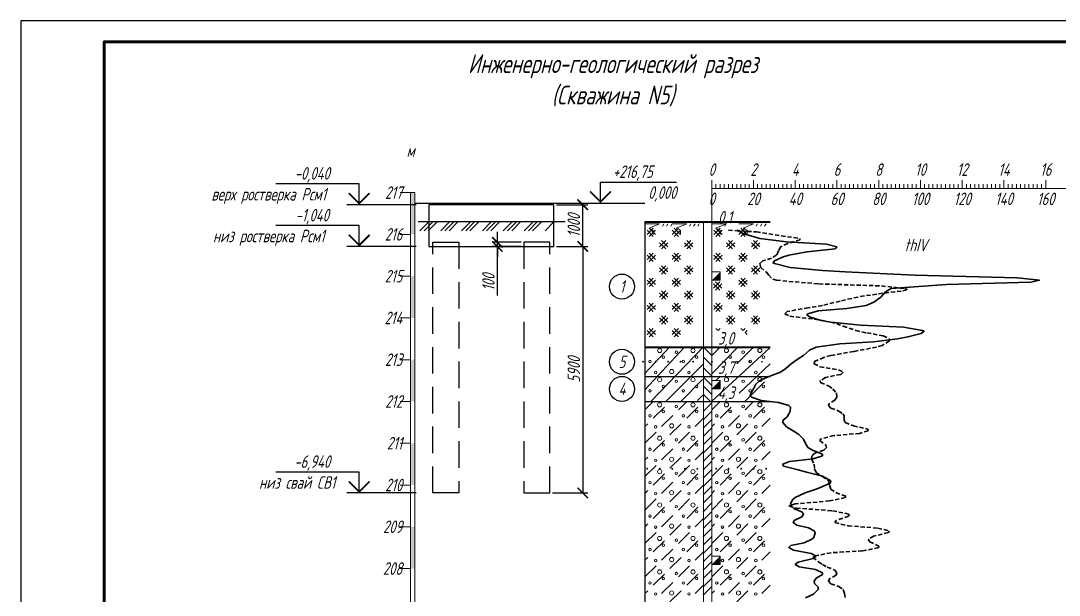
# Paper-space layout 'Геология' of a CAD drawing. Header units: millimetres. Extents: x 0 to 594, y 1 to 421.
# Drawn here: x 0 to 248.8, y 283.1 to 420.6 of the extents above; entities that cross this region are included whole.
import ezdxf
from ezdxf.enums import TextEntityAlignment as Align

# ---------------------------------------------------------------- set-up
doc = ezdxf.new("R2010")
doc.units = ezdxf.units.MM
doc.linetypes.add('SmallDash', pattern=[1.5, 1, -0.5])
doc.linetypes.add('штриховая2', pattern=[9.525, 6.35, -3.175])
for name, color, linetype, lineweight in [('!0.3', 214, 'Continuous', 30), ('!выноски_0.25', 185, 'Continuous', 25), ('Обозначения', 102, 'Continuous', 25), ('Основная', 134, 'Continuous', 70)]:
    doc.layers.add(name, color=color, linetype=linetype, lineweight=lineweight)
doc.styles.add('!Жартун', font='simplex.shx', dxfattribs={"width": 0.7, "oblique": 15, "height": 3})
doc.styles.add('knv_text', font='simplex.shx', dxfattribs={"width": 0.7, "oblique": 15})
doc.styles.get("Standard").update_dxf_attribs({"font": 'simplex.shx', "width": 0.7, "oblique": 15, "height": 3})
doc.styles.add('стиль2-3.5', font='simplex.shx', dxfattribs={"width": 0.7, "oblique": 15, "height": 3.5})
doc.dimstyles.new('!Жартун_размер', dxfattribs={"dimtxt": 3, "dimasz": 2.5, "dimexe": 1.25, "dimexo": 0.625, "dimtad": 1, "dimdec": 0, "dimtxsty": '!Жартун', "dimblk": 'ARCHTICK', "dimcen": 2.5, "dimaunit": 1, "dimadec": 0, "dimazin": 0, "dimtfac": 1, "dimtdec": 0, "dimtix": 1, "dimtmove": 1, "dimatfit": 2, "dimldrblk": 'NONE', "dimfxl": 1, "dimtfill": 1, "dimlwd": 25, "dimarcsym": 0})

# ---------------------------------------------------------------- blocks, each defined once
blk = doc.blocks.new('*U296')
at = {"layer": 'Обозначения'}
blk.add_lwpolyline([(0, 0), (594, 0), (594, 420), (0, 420)], close=True, dxfattribs=at)
at = {"layer": 'Обозначения', "lineweight": 60}
blk.add_lwpolyline([(20, 5), (589, 5), (589, 415), (20, 415)], close=True, dxfattribs=at)
blk = doc.blocks.new('*U297')
at = {"color": 0, "linetype": 'ByBlock', "lineweight": -2}
blk.add_line((-3, 0), (-19.65, 0), dxfattribs=at)
blk.add_lwpolyline([(-16.65, 0), (-16.65, 5), (-36.65, 5)], dxfattribs=at)
blk.add_lwpolyline([(-14.15, 2.78, 0.4, 0.4, 0), (-16.65, 0.28, 0.4, 0.4, 0), (-19.15, 2.78, 0.4, 0.4, 0)], format="xyseb", dxfattribs=at)
at = {"color": 0, "linetype": 'ByBlock', "lineweight": -2, "oblique": 15}
for tag, p in [('ОТМЕТКА', (-27.9, 7.5)), ('НТЕКСТ', (-38.31, 2.5))]:
    blk.add_attdef(tag, text='', height=3, dxfattribs=at).set_placement(p, align=Align.MIDDLE_CENTER)
blk = doc.blocks.new('*U298')
at = {"color": 0, "lineweight": -2}
for p, q in [((0, 0), (-2.12, -2.12)), ((1, 0), (-1.12, -2.12)), ((2, 0), (-0.12, -2.12)), ((5, 0), (2.88, -2.12)), ((6, 0), (3.88, -2.12)), ((7, 0), (4.88, -2.12)), ((10, 0), (7.88, -2.12)), ((11, 0), (8.88, -2.12)), ((12, 0), (9.88, -2.12)), ((15, 0), (12.88, -2.12)), ((16, 0), (13.88, -2.12)), ((17, 0), (14.88, -2.12)), ((20, 0), (17.88, -2.12)), ((21, 0), (18.88, -2.12)), ((22, 0), (19.88, -2.12)), ((25, 0), (22.88, -2.12)), ((26, 0), (23.88, -2.12)), ((27, 0), (24.88, -2.12)), ((30, 0), (27.88, -2.12))]:
    blk.add_line(p, q, dxfattribs=at)
blk = doc.blocks.new('_ArchTick')
at = {"color": 0, "linetype": 'ByBlock', "const_width": 0.15}
blk.add_lwpolyline([(-0.5, -0.5), (0.5, 0.5)], dxfattribs=at)
blk = doc.blocks.new('*D299')
at = {"layer": 'Defpoints', "color": 0, "transparency": 16777216}
for p in [(127.73, 366.62), (126.73, 307.62), (134.62, 307.62)]:
    blk.add_point(p, dxfattribs=at)
at = {"layer": 'Обозначения', "color": 0, "lineweight": -2, "transparency": 16777216}
for p, q in [((128.35, 366.62), (135.87, 366.62)), ((127.35, 307.62), (135.87, 307.62))]:
    blk.add_line(p, q, dxfattribs=at)
at = {"layer": 'Обозначения', "color": 0, "linetype": 'Continuous', "lineweight": 25, "transparency": 16777216}
blk.add_line((134.62, 366.62), (134.62, 307.62), dxfattribs=at)
at = {"layer": 'Обозначения', "color": 0, "lineweight": 25, "transparency": 16777216, "xscale": 2.5, "yscale": 2.5, "zscale": 2.5}
for p, rotation in [((134.62, 366.62), 90), ((134.62, 307.62), 270)]:
    blk.add_blockref('_ArchTick', p, dxfattribs=dict(at, rotation=rotation))
at = {"layer": 'Обозначения', "color": 0, "transparency": 16777216, "insert": (132.49, 337.12), "char_height": 3, "attachment_point": 5, "rotation": 90, "style": '!Жартун', "bg_fill": 3, "box_fill_scale": 1.1, "bg_fill_color": 256, "bg_fill_true_color": 13158600, "bg_fill_transparency": 0}
blk.add_mtext('5900', dxfattribs=at)
blk = doc.blocks.new('_None')
blk = doc.blocks.new('*D300')
at = {"layer": 'Defpoints', "color": 0, "transparency": 16777216}
for p in [(127.73, 376.62), (134.62, 376.62), (127.73, 366.62)]:
    blk.add_point(p, dxfattribs=at)
at = {"layer": 'Обозначения', "color": 0, "lineweight": -2, "transparency": 16777216}
for p, q in [((128.35, 376.62), (135.87, 376.62)), ((128.35, 366.62), (135.87, 366.62))]:
    blk.add_line(p, q, dxfattribs=at)
at = {"layer": 'Обозначения', "color": 0, "linetype": 'Continuous', "lineweight": 25, "transparency": 16777216}
blk.add_line((134.62, 366.62), (134.62, 376.62), dxfattribs=at)
at = {"layer": 'Обозначения', "color": 0, "lineweight": 25, "transparency": 16777216, "xscale": 2.5, "yscale": 2.5, "zscale": 2.5}
for p, rotation in [((134.62, 376.62), 90), ((134.62, 366.62), 270)]:
    blk.add_blockref('_ArchTick', p, dxfattribs=dict(at, rotation=rotation))
at = {"layer": 'Обозначения', "color": 0, "transparency": 16777216, "insert": (132.49, 371.62), "char_height": 3, "attachment_point": 5, "rotation": 90, "style": '!Жартун', "bg_fill": 3, "box_fill_scale": 1.1, "bg_fill_color": 256, "bg_fill_true_color": 13158600, "bg_fill_transparency": 0}
blk.add_mtext('1000', dxfattribs=at)
blk = doc.blocks.new('*D301')
at = {"layer": 'Defpoints', "color": 0, "transparency": 16777216}
for p in [(114.17, 367.62), (120.53, 367.62), (120.53, 366.62)]:
    blk.add_point(p, dxfattribs=at)
at = {"layer": 'Обозначения', "color": 0, "linetype": 'Continuous', "lineweight": 25, "transparency": 16777216}
for p, q in [((114.17, 367.62), (114.17, 370.12)), ((114.17, 366.62), (114.17, 367.62)), ((114.17, 366.62), (114.17, 367.62)), ((114.17, 366.62), (114.17, 364.12)), ((114.17, 354.89), (114.17, 366.62))]:
    blk.add_line(p, q, dxfattribs=at)
at = {"layer": 'Обозначения', "color": 0, "lineweight": -2, "transparency": 16777216}
for p, q in [((119.9, 367.62), (112.92, 367.62)), ((119.9, 366.62), (112.92, 366.62))]:
    blk.add_line(p, q, dxfattribs=at)
at = {"layer": 'Обозначения', "color": 0, "lineweight": 25, "transparency": 16777216, "xscale": 2.5, "yscale": 2.5, "zscale": 2.5}
for p, rotation in [((114.17, 367.62), 270), ((114.17, 366.62), 90)]:
    blk.add_blockref('_ArchTick', p, dxfattribs=dict(at, rotation=rotation))
at = {"layer": 'Обозначения', "color": 0, "transparency": 16777216, "insert": (112.04, 358.04), "char_height": 3, "attachment_point": 5, "rotation": 90, "style": '!Жартун', "bg_fill": 3, "box_fill_scale": 1.1, "bg_fill_color": 256, "bg_fill_true_color": 13158600, "bg_fill_transparency": 0}
blk.add_mtext('100', dxfattribs=at)
blk = doc.blocks.new('*U302')
at = {"color": 0, "linetype": 'ByBlock', "lineweight": -2}
blk.add_line((-3, 0), (-19.65, 0), dxfattribs=at)
blk.add_lwpolyline([(-16.65, 0), (-16.65, 5), (-36.65, 5)], dxfattribs=at)
blk.add_lwpolyline([(-14.15, 2.78, 0.4, 0.4, 0), (-16.65, 0.28, 0.4, 0.4, 0), (-19.15, 2.78, 0.4, 0.4, 0)], format="xyseb", dxfattribs=at)
at = {"color": 0, "linetype": 'ByBlock', "lineweight": -2, "oblique": 15}
for tag, p in [('ОТМЕТКА', (-27.9, 7.5)), ('НТЕКСТ', (-31.5, 2.5))]:
    blk.add_attdef(tag, text='', height=3, dxfattribs=at).set_placement(p, align=Align.MIDDLE_CENTER)

psp = doc.layouts.new('Геология')

# ---------------------------------------------------------------- linework, layer by layer
at = {"layer": '!выноски_0.25'}
for centre in [(144.032, 357.016), (144.032, 339.016), (144.032, 332.516)]:
    psp.add_circle(centre, 3, dxfattribs=at)
at = {"lineweight": 20}
for p, q in [((165.532, 380.516), (165.532, 382.516)), ((166.532, 380.516), (166.532, 381.516)), ((167.532, 380.516), (167.532, 381.516)), ((168.532, 380.516), (168.532, 381.516)), ((169.532, 380.516), (169.532, 381.516)), ((170.532, 380.516), (170.532, 381.516)), ((171.532, 380.516), (171.532, 381.516)), ((172.532, 380.516), (172.532, 381.516)), ((173.532, 380.516), (173.532, 381.516)), ((174.532, 380.516), (174.532, 381.516)), ((175.532, 380.516), (175.532, 382.516)), ((176.532, 380.516), (176.532, 381.516)), ((177.532, 380.516), (177.532, 381.516)), ((178.532, 380.516), (178.532, 381.516)), ((179.532, 380.516), (179.532, 381.516)), ((180.532, 380.516), (180.532, 381.516)), ((181.532, 380.516), (181.532, 381.516)), ((182.532, 380.516), (182.532, 381.516)), ((183.532, 380.516), (183.532, 381.516)), ((184.532, 380.516), (184.532, 381.516)), ((185.532, 380.516), (185.532, 382.516)), ((186.532, 380.516), (186.532, 381.516)), ((187.532, 380.516), (187.532, 381.516)), ((188.532, 380.516), (188.532, 381.516)), ((189.532, 380.516), (189.532, 381.516)), ((190.532, 380.516), (190.532, 381.516)), ((191.532, 380.516), (191.532, 381.516)), ((192.532, 380.516), (192.532, 381.516)), ((193.532, 380.516), (193.532, 381.516)), ((194.532, 380.516), (194.532, 381.516)), ((195.532, 380.516), (195.532, 382.516)), ((196.532, 380.516), (196.532, 381.516)), ((197.532, 380.516), (197.532, 381.516)), ((198.532, 380.516), (198.532, 381.516)), ((199.532, 380.516), (199.532, 381.516)), ((200.532, 380.516), (200.532, 381.516)), ((201.532, 380.516), (201.532, 381.516)), ((202.532, 380.516), (202.532, 381.516)), ((203.532, 380.516), (203.532, 381.516)), ((204.532, 380.516), (204.532, 381.516)), ((205.532, 380.516), (205.532, 382.516)), ((206.532, 380.516), (206.532, 381.516)), ((207.532, 380.516), (207.532, 381.516)), ((208.532, 380.516), (208.532, 381.516)), ((209.532, 380.516), (209.532, 381.516)), ((210.532, 380.516), (210.532, 381.516)), ((211.532, 380.516), (211.532, 381.516)), ((212.532, 380.516), (212.532, 381.516)), ((213.532, 380.516), (213.532, 381.516)), ((214.532, 380.516), (214.532, 381.516)), ((215.532, 380.516), (215.532, 382.516)), ((216.532, 380.516), (216.532, 381.516)), ((217.532, 380.516), (217.532, 381.516)), ((218.532, 380.516), (218.532, 381.516)), ((219.532, 380.516), (219.532, 381.516)), ((220.532, 380.516), (220.532, 381.516)), ((221.532, 380.516), (221.532, 381.516)), ((222.532, 380.516), (222.532, 381.516)), ((223.532, 380.516), (223.532, 381.516)), ((224.532, 380.516), (224.532, 381.516)), ((225.532, 380.516), (225.532, 382.516)), ((226.532, 380.516), (226.532, 381.516)), ((227.532, 380.516), (227.532, 381.516)), ((228.532, 380.516), (228.532, 381.516)), ((229.532, 380.516), (229.532, 381.516)), ((230.532, 380.516), (230.532, 381.516)), ((231.532, 380.516), (231.532, 381.516)), ((232.532, 380.516), (232.532, 381.516)), ((233.532, 380.516), (233.532, 381.516)), ((234.532, 380.516), (234.532, 381.516)), ((235.532, 380.516), (235.532, 382.516)), ((236.532, 380.516), (236.532, 381.516)), ((237.532, 380.516), (237.532, 381.516)), ((238.532, 380.516), (238.532, 381.516)), ((239.532, 380.516), (239.532, 381.516)), ((240.532, 380.516), (240.532, 381.516)), ((241.532, 380.516), (241.532, 381.516)), ((242.532, 380.516), (242.532, 381.516)), ((243.532, 380.516), (243.532, 381.516)), ((244.532, 380.516), (244.532, 381.516)), ((245.532, 380.516), (245.532, 382.516)), ((90.884, 379.516), (93.384, 379.516)), ((165.532, 372.516), (165.532, 380.516)), ((165.532, 380.516), (250.532, 380.516)), ((150.032, 369.516), (151.532, 371.016)), ((150.532, 371.016), (152.032, 369.516)), ((153.699, 371.516), (154.032, 372.016)), ((154.699, 371.516), (155.032, 372.016)), ((155.699, 371.516), (156.032, 372.016)), ((156.032, 369.516), (157.532, 371.016)), ((156.532, 371.016), (158.032, 369.516)), ((160.199, 371.516), (160.532, 372.016)), ((161.199, 371.516), (161.532, 372.016)), ((162.199, 371.516), (162.532, 372.016)), ((166.032, 369.516), (167.532, 371.016)), ((166.532, 371.016), (168.032, 369.516)), ((172.032, 369.516), (173.532, 371.016)), ((172.532, 371.016), (174.032, 369.516)), ((176.199, 371.516), (176.532, 372.016)), ((177.199, 371.516), (177.532, 372.016)), ((178.199, 371.516), (178.532, 372.016)), ((90.884, 369.516), (93.384, 369.516)), ((150.032, 370.516), (151.532, 369.016)), ((150.532, 369.016), (152.032, 370.516)), ((156.032, 370.516), (157.532, 369.016)), ((156.532, 369.016), (158.032, 370.516)), ((166.032, 370.516), (167.532, 369.016)), ((166.532, 369.016), (168.032, 370.516)), ((172.032, 370.516), (173.532, 369.016)), ((172.532, 369.016), (174.032, 370.516)), ((153.032, 366.516), (154.532, 368.016)), ((153.032, 367.516), (154.532, 366.016)), ((153.532, 368.016), (155.032, 366.516)), ((153.532, 366.016), (155.032, 367.516)), ((159.032, 366.516), (160.532, 368.016)), ((159.032, 367.516), (160.532, 366.016)), ((159.532, 368.016), (161.032, 366.516)), ((159.532, 366.016), (161.032, 367.516)), ((169.032, 366.516), (170.532, 368.016)), ((169.032, 367.516), (170.532, 366.016)), ((169.532, 368.016), (171.032, 366.516)), ((169.532, 366.016), (171.032, 367.516)), ((175.032, 366.516), (176.532, 368.016)), ((175.032, 367.516), (176.532, 366.016)), ((175.532, 368.016), (177.032, 366.516)), ((175.532, 366.016), (177.032, 367.516)), ((150.032, 363.516), (151.532, 365.016)), ((150.032, 364.516), (151.532, 363.016)), ((150.532, 365.016), (152.032, 363.516)), ((150.532, 363.016), (152.032, 364.516)), ((156.032, 363.516), (157.532, 365.016)), ((156.032, 364.516), (157.532, 363.016)), ((156.532, 365.016), (158.032, 363.516)), ((156.532, 363.016), (158.032, 364.516)), ((166.032, 363.516), (167.532, 365.016)), ((166.032, 364.516), (167.532, 363.016)), ((166.532, 365.016), (168.032, 363.516)), ((166.532, 363.016), (168.032, 364.516)), ((172.032, 363.516), (173.532, 365.016)), ((172.032, 364.516), (173.532, 363.016)), ((172.532, 365.016), (174.032, 363.516)), ((172.532, 363.016), (174.032, 364.516)), ((153.032, 360.516), (154.532, 362.016)), ((153.032, 361.516), (154.532, 360.016)), ((153.532, 362.016), (155.032, 360.516)), ((153.532, 360.016), (155.032, 361.516)), ((159.032, 360.516), (160.532, 362.016)), ((159.032, 361.516), (160.532, 360.016)), ((159.532, 362.016), (161.032, 360.516)), ((159.532, 360.016), (161.032, 361.516)), ((169.032, 360.516), (170.532, 362.016)), ((169.032, 361.516), (170.532, 360.016)), ((169.532, 362.016), (171.032, 360.516)), ((169.532, 360.016), (171.032, 361.516)), ((175.032, 360.516), (176.532, 362.016)), ((175.032, 361.516), (176.532, 360.016)), ((175.532, 362.016), (177.032, 360.516)), ((175.532, 360.016), (177.032, 361.516)), ((90.884, 359.516), (93.384, 359.516)), ((150.032, 357.516), (151.532, 359.016)), ((150.032, 358.516), (151.532, 357.016)), ((150.532, 359.016), (152.032, 357.516)), ((150.532, 357.016), (152.032, 358.516)), ((156.032, 357.516), (157.532, 359.016)), ((156.032, 358.516), (157.532, 357.016)), ((156.532, 359.016), (158.032, 357.516)), ((156.532, 357.016), (158.032, 358.516)), ((172.032, 357.516), (173.532, 359.016)), ((172.032, 358.516), (173.532, 357.016)), ((172.532, 359.016), (174.032, 357.516)), ((172.532, 357.016), (174.032, 358.516)), ((153.032, 354.516), (154.532, 356.016)), ((153.532, 356.016), (155.032, 354.516)), ((159.032, 354.516), (160.532, 356.016)), ((159.532, 356.016), (161.032, 354.516)), ((165.938, 356.67), (167.438, 358.17)), ((165.938, 357.67), (167.438, 356.17)), ((166.438, 358.17), (167.938, 356.67)), ((166.438, 356.17), (167.938, 357.67)), ((169.032, 354.516), (170.532, 356.016)), ((169.532, 356.016), (171.032, 354.516)), ((175.032, 354.516), (176.532, 356.016)), ((175.532, 356.016), (177.032, 354.516)), ((153.032, 355.516), (154.532, 354.016)), ((153.532, 354.016), (155.032, 355.516)), ((159.032, 355.516), (160.532, 354.016)), ((159.532, 354.016), (161.032, 355.516)), ((169.032, 355.516), (170.532, 354.016)), ((169.532, 354.016), (171.032, 355.516)), ((175.032, 355.516), (176.532, 354.016)), ((175.532, 354.016), (177.032, 355.516)), ((150.032, 351.516), (151.532, 353.016)), ((150.032, 352.516), (151.532, 351.016)), ((150.532, 353.016), (152.032, 351.516)), ((150.532, 351.016), (152.032, 352.516)), ((156.032, 351.516), (157.532, 353.016)), ((156.032, 352.516), (157.532, 351.016)), ((156.532, 353.016), (158.032, 351.516)), ((156.532, 351.016), (158.032, 352.516)), ((166.032, 351.516), (167.532, 353.016)), ((166.032, 352.516), (167.532, 351.016)), ((166.532, 353.016), (168.032, 351.516)), ((166.532, 351.016), (168.032, 352.516)), ((172.032, 351.516), (173.532, 353.016)), ((172.032, 352.516), (173.532, 351.016)), ((172.532, 353.016), (174.032, 351.516)), ((172.532, 351.016), (174.032, 352.516)), ((90.884, 349.516), (93.384, 349.516)), ((153.032, 348.516), (154.532, 350.016)), ((153.032, 349.516), (154.532, 348.016)), ((153.532, 350.016), (155.032, 348.516)), ((153.532, 348.016), (155.032, 349.516)), ((159.032, 348.516), (160.532, 350.016)), ((159.032, 349.516), (160.532, 348.016)), ((159.532, 350.016), (161.032, 348.516)), ((159.532, 348.016), (161.032, 349.516)), ((169.032, 348.516), (170.532, 350.016)), ((169.032, 349.516), (170.532, 348.016)), ((169.532, 350.016), (171.032, 348.516)), ((169.532, 348.016), (171.032, 349.516)), ((175.032, 348.516), (176.532, 350.016)), ((175.032, 349.516), (176.532, 348.016)), ((175.532, 350.016), (177.032, 348.516)), ((175.532, 348.016), (177.032, 349.516)), ((150.032, 345.516), (151.532, 347.016)), ((150.032, 346.516), (151.532, 345.016)), ((150.532, 347.016), (152.032, 345.516)), ((150.532, 345.016), (152.032, 346.516)), ((156.032, 345.516), (157.532, 347.016)), ((156.032, 346.516), (157.532, 345.016)), ((156.532, 347.016), (158.032, 345.516)), ((156.532, 345.016), (158.032, 346.516)), ((166.532, 347.016), (167.032, 346.516)), ((167.032, 346.516), (167.532, 347.016)), ((172.532, 347.016), (173.032, 346.516)), ((173.032, 346.516), (173.532, 347.016)), ((173.532, 346.016), (174.032, 346.516)), ((173.532, 346.016), (174.032, 345.516)), ((149.41, 336.106), (155.437, 342.527)), ((149.58, 332.412), (158.962, 342.414)), ((150.945, 329.514), (163.454, 342.527)), ((155.532, 342.516), (155.532, 342.516)), ((163.542, 342.496), (165.542, 340.496)), ((165.524, 329.602), (179.432, 342.363)), ((165.532, 340.516), (167.532, 342.516)), ((165.563, 336.146), (171.755, 342.491)), ((171.566, 338.546), (175.532, 342.516)), ((90.884, 339.516), (93.384, 339.516)), ((154.527, 329.514), (163.532, 338.516)), ((163.559, 340.138), (165.559, 338.138)), ((172.136, 331.539), (179.532, 338.516)), ((163.559, 337.583), (165.559, 335.583)), ((155.532, 335.516), (155.532, 335.516)), ((158.223, 329.571), (163.283, 334.799)), ((163.524, 335.304), (165.524, 333.304)), ((166.532, 334.516), (167.532, 335.516)), ((173.495, 329.471), (178.199, 334.183)), ((162.103, 329.708), (163.397, 330.991)), ((163.524, 333.164), (165.524, 331.164)), ((163.524, 331.196), (165.206, 329.509)), ((90.884, 329.516), (93.384, 329.516)), ((149.532, 327.516), (151.532, 329.516)), ((155.532, 329.516), (155.532, 329.516)), ((157.532, 327.516), (159.532, 329.516)), ((163.505, 327.131), (165.505, 329.131)), ((165.532, 327.516), (167.532, 329.516)), ((173.532, 327.516), (175.532, 329.516)), ((151.532, 325.516), (154.199, 328.183)), ((153.532, 323.516), (156.199, 326.183)), ((159.532, 325.516), (162.199, 328.183)), ((163.505, 325.131), (165.505, 327.131)), ((167.532, 325.516), (170.199, 328.183)), ((169.532, 323.516), (172.199, 326.183)), ((175.532, 325.516), (178.199, 328.183)), ((149.532, 323.516), (150.199, 324.183)), ((155.532, 321.516), (158.199, 324.183)), ((161.532, 323.516), (163.532, 325.516)), ((163.505, 323.131), (165.505, 325.131)), ((165.532, 323.516), (166.199, 324.183)), ((171.532, 321.516), (174.199, 324.183)), ((177.532, 323.516), (179.532, 325.516)), ((149.532, 319.516), (152.199, 322.183)), ((157.532, 319.516), (160.199, 322.183)), ((163.505, 321.131), (165.505, 323.131)), ((163.505, 319.131), (165.505, 321.131)), ((165.532, 319.516), (168.199, 322.183)), ((173.532, 319.516), (176.199, 322.183)), ((90.884, 319.516), (93.384, 319.516)), ((151.532, 317.516), (154.199, 320.183)), ((159.532, 317.516), (162.199, 320.183)), ((163.505, 317.131), (165.505, 319.131)), ((167.532, 317.516), (170.199, 320.183)), ((175.532, 317.516), (178.199, 320.183)), ((149.532, 315.516), (150.199, 316.183)), ((153.532, 315.516), (156.199, 318.183)), ((155.532, 313.516), (158.199, 316.183)), ((161.532, 315.516), (163.532, 317.516)), ((163.505, 315.131), (165.505, 317.131)), ((165.532, 315.516), (166.199, 316.183)), ((169.532, 315.516), (172.199, 318.183)), ((171.532, 313.516), (174.199, 316.183)), ((177.532, 315.516), (179.532, 317.516)), ((149.532, 311.516), (152.199, 314.183)), ((157.532, 311.516), (160.199, 314.183)), ((163.505, 313.131), (165.505, 315.131)), ((165.532, 311.516), (168.199, 314.183)), ((173.532, 311.516), (176.199, 314.183)), ((151.532, 309.516), (154.199, 312.183)), ((159.532, 309.516), (162.199, 312.183)), ((163.505, 311.131), (165.505, 313.131)), ((163.505, 309.131), (165.505, 311.131)), ((167.532, 309.516), (170.199, 312.183)), ((175.532, 309.516), (178.199, 312.183)), ((90.884, 309.516), (93.384, 309.516)), ((153.532, 307.516), (156.199, 310.183)), ((161.532, 307.516), (163.532, 309.516)), ((163.505, 307.131), (165.505, 309.131)), ((169.532, 307.516), (172.199, 310.183)), ((177.532, 307.516), (179.532, 309.516)), ((149.532, 307.516), (150.199, 308.183)), ((149.532, 303.516), (152.199, 306.183)), ((155.532, 305.516), (158.199, 308.183)), ((157.532, 303.516), (160.199, 306.183)), ((163.505, 305.131), (165.505, 307.131)), ((165.532, 307.516), (166.199, 308.183)), ((165.532, 303.516), (168.199, 306.183)), ((171.532, 305.516), (174.199, 308.183)), ((173.532, 303.516), (176.199, 306.183)), ((151.532, 301.516), (154.199, 304.183)), ((159.532, 301.516), (162.199, 304.183)), ((163.505, 303.131), (165.505, 305.131)), ((167.532, 301.516), (170.199, 304.183)), ((175.532, 301.516), (178.199, 304.183)), ((153.532, 299.516), (156.199, 302.183)), ((161.532, 299.516), (163.532, 301.516)), ((163.505, 301.131), (165.505, 303.131)), ((163.505, 299.131), (165.505, 301.131)), ((169.532, 299.516), (172.199, 302.183)), ((177.532, 299.516), (179.532, 301.516)), ((90.884, 299.516), (93.384, 299.516)), ((149.532, 299.516), (150.199, 300.183)), ((155.532, 297.516), (158.199, 300.183)), ((163.505, 297.131), (165.505, 299.131)), ((165.532, 299.516), (166.199, 300.183)), ((171.532, 297.516), (174.199, 300.183)), ((149.532, 295.516), (152.199, 298.183)), ((151.532, 293.516), (154.199, 296.183)), ((157.532, 295.516), (160.199, 298.183)), ((159.532, 293.516), (162.199, 296.183)), ((163.505, 295.131), (165.505, 297.131)), ((165.532, 295.516), (168.199, 298.183)), ((167.532, 293.516), (170.199, 296.183)), ((173.532, 295.516), (176.199, 298.183)), ((175.532, 293.516), (178.199, 296.183)), ((153.532, 291.516), (156.199, 294.183)), ((163.505, 293.131), (165.505, 295.131)), ((169.532, 291.516), (172.199, 294.183)), ((149.532, 291.516), (150.199, 292.183)), ((155.532, 289.516), (158.199, 292.183)), ((161.532, 291.516), (163.532, 293.516)), ((163.505, 291.131), (165.505, 293.131)), ((163.505, 289.131), (165.505, 291.131)), ((171.532, 289.516), (174.199, 292.183)), ((177.532, 291.516), (179.532, 293.516)), ((90.884, 289.516), (93.384, 289.516)), ((149.532, 287.516), (152.199, 290.183)), ((157.532, 287.516), (160.199, 290.183)), ((163.505, 287.131), (165.505, 289.131)), ((165.532, 287.516), (168.199, 290.183)), ((173.532, 287.516), (176.199, 290.183)), ((151.532, 285.516), (154.199, 288.183)), ((153.532, 283.516), (156.199, 286.183)), ((159.532, 285.516), (162.199, 288.183)), ((163.505, 285.131), (165.505, 287.131)), ((167.532, 285.516), (170.199, 288.183)), ((169.532, 283.516), (172.199, 286.183)), ((175.532, 285.516), (178.199, 288.183)), ((149.532, 283.516), (150.199, 284.183)), ((155.532, 281.516), (158.199, 284.183)), ((161.532, 283.516), (163.532, 285.516)), ((163.505, 283.131), (165.505, 285.131)), ((165.532, 283.516), (166.199, 284.183)), ((171.532, 281.516), (174.199, 284.183)), ((177.532, 283.516), (179.532, 285.516))]:
    psp.add_line(p, q, dxfattribs=at)
at = {"lineweight": 40}
for p, q in [((149.532, 372.516), (179.532, 372.516)), ((149.532, 342.516), (179.532, 342.516))]:
    psp.add_line(p, q, dxfattribs=at)
at = {"lineweight": 25}
for p, q in [((149.532, 335.516), (179.532, 335.516)), ((149.532, 329.516), (179.532, 329.516))]:
    psp.add_line(p, q, dxfattribs=at)
at = {"lineweight": 20}
for points in [[(93.384, 379.516), (94.384, 379.516), (94.384, 174.516), (93.384, 174.516), (93.384, 379.516)], [(149.532, 372.016), (153.032, 372.016), (150.532, 371.016), (151.532, 370.516), (151.532, 369.516)], [(156.032, 372.016), (159.532, 372.016), (157.032, 371.016), (158.032, 370.516), (158.032, 369.516)], [(163.532, 372.516), (165.532, 372.516), (165.532, 192.516), (163.532, 192.516), (163.532, 372.516)], [(165.532, 372.016), (169.032, 372.016), (166.532, 371.016), (167.532, 370.516), (167.532, 369.516)], [(172.032, 372.016), (175.532, 372.016), (173.032, 371.016), (174.032, 370.516), (174.032, 369.516)], [(165.532, 360.516), (167.532, 360.516), (167.532, 358.516), (165.532, 358.516), (165.532, 360.516)], [(165.532, 334.516), (167.532, 334.516), (167.532, 332.516), (165.532, 332.516), (165.532, 334.516)], [(165.532, 292.516), (167.532, 292.516), (167.532, 290.516), (165.532, 290.516), (165.532, 292.516)]]:
    psp.add_lwpolyline(points, dxfattribs=at)
at = {"linetype": 'SmallDash', "lineweight": 30}
psp.add_lwpolyline([(169.532, 370.516), (176.249, 370.097), (186.532, 368.516), (186.684, 368.208), (183.729, 367.346), (182.032, 366.516), (181.522, 365.532), (181.032, 364.516), (179.817, 363.821), (177.761, 363.182), (177.032, 362.516), (177.285, 361.576), (178.532, 360.516), (179.176, 359.756), (180.139, 358.75), (181.032, 358.516), (191.228, 357.644), (206.19, 357.188), (211.882, 356.516), (212.253, 356.417), (212.302, 356.227), (210.943, 355.945), (205.06, 355.232), (200.532, 354.516), (196.274, 353.558), (192.032, 352.516), (188.666, 351.897), (183.616, 351.065), (183.032, 350.516), (184.219, 349.921), (190.1, 349.213), (194.032, 348.516), (197.044, 347.571), (200.032, 346.516), (202.709, 345.922), (206.605, 345.256), (208.032, 344.516), (208.124, 344.015), (206.328, 342.949), (205.032, 342.516), (199.556, 341.485), (194.032, 340.516), (192.423, 340.069), (190.115, 339.069), (190.032, 338.516), (191.459, 337.837), (195.894, 337.122), (197.032, 336.516), (196.422, 336.002), (192.765, 335.225), (191.532, 334.516), (191.626, 334.055), (193.475, 333.242), (194.532, 332.516), (195.402, 331.56), (195.532, 330.516), (195.058, 329.848), (193.675, 329.019), (193.532, 328.516), (194.079, 327.894), (195.989, 327.221), (197.032, 326.516), (197.286, 325.991), (197.219, 324.953), (197.532, 324.516), (199.468, 323.673), (202.907, 322.902), (203.032, 322.516), (200.971, 321.873), (194.785, 321.336), (191.532, 320.516), (191.448, 320.162), (192.835, 319.102), (193.032, 318.516), (192.364, 317.869), (190.411, 317.213), (189.532, 316.516), (189.498, 315.637), (190.032, 314.516), (190.137, 313.414), (190.532, 312.516), (192.032, 311.516), (193.532, 310.516), (193.767, 309.497), (194.032, 308.516), (195.297, 307.709), (197.652, 306.835), (197.532, 306.516), (193.76, 305.688), (185.497, 305.018), (184.032, 304.516), (185.8, 303.987), (194.483, 303.345), (198.532, 302.516), (198.329, 302.087), (195.276, 300.966), (195.032, 300.516), (198.198, 299.757), (205.315, 299.212), (208.032, 298.516), (207.851, 298.135), (204.307, 297.276), (203.032, 296.516), (203.381, 295.937), (205.542, 294.867), (205.532, 294.516), (201.638, 293.741), (194.106, 293.31), (190.032, 292.516), (189.749, 292.19), (191.096, 291.133), (192.032, 290.516), (193.199, 289.873), (195.026, 289.159), (195.532, 288.516), (195.306, 287.972), (193.758, 287.06), (193.532, 286.516), (194.079, 285.894), (195.989, 285.221), (197.032, 284.516), (197.338, 283.578), (197.532, 282.516)], dxfattribs=at)
at = {"lineweight": 30}
psp.add_lwpolyline([(171.532, 370.516), (173.238, 369.677), (177.032, 368.516), (183.471, 367.734), (193.018, 367.133), (195.532, 366.516), (195.088, 366.087), (188.37, 365.347), (184.032, 364.516), (182.492, 364.041), (180.566, 363.181), (180.234, 362.69), (180.532, 362.516), (184.293, 361.596), (192.042, 360.828), (197.532, 360.516), (214.152, 359.746), (238.715, 359.101), (244.032, 358.516), (241.941, 358.096), (221.767, 357.481), (208.532, 356.516), (207.191, 355.786), (206.032, 354.516), (204.383, 353.264), (202.532, 352.516), (197.895, 351.746), (191.03, 351.206), (188.532, 350.516), (188.293, 350.279), (188.966, 349.736), (191.783, 348.923), (194.032, 348.516), (201.181, 347.755), (211.499, 347.262), (216.032, 346.516), (216.413, 346.322), (215.736, 345.816), (212.532, 344.972), (210.032, 344.516), (204.255, 343.803), (196.232, 343.329), (190.532, 342.516), (188.939, 341.774), (187.532, 340.516), (186.016, 339.538), (184.532, 338.516), (183.321, 337.443), (182.032, 336.516), (179.482, 335.558), (177.032, 334.516), (176.101, 333.689), (175.532, 332.516), (175.154, 331.874), (174.719, 330.856), (175.032, 330.516), (177.384, 329.745), (181.554, 329.292), (184.032, 328.516), (184.417, 328.178), (184.285, 327.153), (184.032, 326.516), (183.591, 325.858), (182.615, 325.042), (182.532, 324.516), (183.419, 323.47), (185.032, 322.516), (186.364, 321.583), (187.532, 320.516), (188.001, 319.475), (188.532, 318.516), (189.813, 317.743), (192.06, 316.895), (192.032, 316.516), (189.802, 315.778), (184.165, 315.141), (182.532, 314.516), (182.758, 314.017), (186.237, 313.156), (188.532, 312.516), (192.096, 311.6), (194.032, 310.516), (193.913, 309.98), (191.904, 309.075), (190.532, 308.516), (187.915, 307.617), (185.532, 306.516), (184.951, 306.064), (184.403, 305.069), (184.532, 304.516), (185.243, 303.832), (187.094, 303.102), (187.532, 302.516), (187.125, 301.912), (185.243, 301.011), (185.032, 300.516), (185.915, 299.878), (188.675, 299.262), (190.032, 298.516), (190.327, 298.043), (190.027, 296.97), (189.532, 296.516), (187.704, 295.71), (184.482, 295.011), (184.032, 294.516), (185.102, 293.907), (189.378, 293.148), (190.532, 292.516), (189.844, 291.955), (186.22, 291.077), (185.532, 290.516), (186.501, 289.931), (190.405, 289.267), (192.032, 288.516), (192.038, 288.113), (190.555, 287.217), (190.032, 286.516), (190.149, 285.939), (191.006, 285.027), (191.032, 284.516), (189.902, 283.354), (188.032, 282.516)], dxfattribs=at)
at = {"lineweight": 20}
for centre, radius in [((153.052, 341.716), 0.5), ((157.052, 341.316), 0.3), ((161.052, 341.716), 0.5), ((169.052, 341.716), 0.5), ((173.052, 341.316), 0.3), ((177.052, 341.716), 0.5), ((149.075, 339.048), 0.1), ((150.732, 339.076), 0.3), ((152.075, 339.048), 0.1), ((153.932, 340.116), 0.3), ((155.075, 339.048), 0.1), ((158.075, 339.048), 0.1), ((158.732, 339.076), 0.3), ((161.075, 339.048), 0.1), ((161.932, 340.116), 0.3), ((165.575, 339.048), 0.1), ((168.575, 339.048), 0.1), ((169.932, 340.116), 0.3), ((171.575, 339.048), 0.1), ((174.732, 339.076), 0.3), ((174.575, 339.048), 0.1), ((177.575, 339.048), 0.1), ((177.932, 340.116), 0.3), ((152.092, 336.436), 0.3), ((155.932, 336.676), 0.5), ((160.092, 336.436), 0.3), ((176.092, 336.436), 0.3), ((153.052, 334.716), 0.5), ((153.932, 333.116), 0.3), ((157.052, 334.316), 0.3), ((161.052, 334.716), 0.5), ((161.932, 333.116), 0.3), ((169.052, 334.716), 0.5), ((173.052, 334.316), 0.3), ((177.052, 334.716), 0.5), ((177.932, 333.116), 0.3), ((150.732, 332.076), 0.3), ((158.732, 332.076), 0.3), ((174.732, 332.076), 0.3), ((153.052, 328.716), 0.5), ((157.052, 328.316), 0.3), ((161.052, 328.716), 0.5), ((169.052, 328.716), 0.5), ((173.052, 328.316), 0.3), ((177.052, 328.716), 0.5), ((150.732, 326.076), 0.3), ((153.932, 327.116), 0.3), ((158.732, 326.076), 0.3), ((161.932, 327.116), 0.3), ((166.732, 326.076), 0.3), ((169.932, 327.116), 0.3), ((174.732, 326.076), 0.3), ((177.932, 327.116), 0.3), ((152.092, 323.436), 0.3), ((155.932, 323.676), 0.5), ((160.092, 323.436), 0.3), ((168.092, 323.436), 0.3), ((171.932, 323.676), 0.5), ((176.092, 323.436), 0.3), ((153.052, 320.716), 0.5), ((161.052, 320.716), 0.5), ((169.052, 320.716), 0.5), ((177.052, 320.716), 0.5), ((153.932, 319.116), 0.3), ((157.052, 320.316), 0.3), ((161.932, 319.116), 0.3), ((169.932, 319.116), 0.3), ((173.052, 320.316), 0.3), ((177.932, 319.116), 0.3), ((150.732, 318.076), 0.3), ((155.932, 315.676), 0.5), ((158.732, 318.076), 0.3), ((166.732, 318.076), 0.3), ((171.932, 315.676), 0.5), ((174.732, 318.076), 0.3), ((150.076, 313.408), 0.1), ((152.092, 315.436), 0.3), ((153.076, 313.408), 0.1), ((156.076, 313.408), 0.1), ((159.076, 313.408), 0.1), ((160.092, 315.436), 0.3), ((162.076, 313.408), 0.1), ((166.576, 313.408), 0.1), ((168.092, 315.436), 0.3), ((169.576, 313.408), 0.1), ((172.576, 313.408), 0.1), ((175.576, 313.408), 0.1), ((176.092, 315.436), 0.3), ((178.576, 313.408), 0.1), ((153.052, 312.716), 0.5), ((153.932, 311.116), 0.3), ((157.052, 312.316), 0.3), ((161.052, 312.716), 0.5), ((161.932, 311.116), 0.3), ((169.052, 312.716), 0.5), ((169.932, 311.116), 0.3), ((173.052, 312.316), 0.3), ((177.052, 312.716), 0.5), ((177.932, 311.116), 0.3), ((150.732, 310.076), 0.3), ((158.732, 310.076), 0.3), ((166.732, 310.076), 0.3), ((174.732, 310.076), 0.3), ((152.092, 307.436), 0.3), ((155.932, 307.676), 0.5), ((160.092, 307.436), 0.3), ((168.092, 307.436), 0.3), ((171.932, 307.676), 0.5), ((176.092, 307.436), 0.3), ((153.052, 304.716), 0.5), ((157.052, 304.316), 0.3), ((161.052, 304.716), 0.5), ((169.052, 304.716), 0.5), ((173.052, 304.316), 0.3), ((177.052, 304.716), 0.5), ((150.732, 302.076), 0.3), ((153.932, 303.116), 0.3), ((158.732, 302.076), 0.3), ((161.932, 303.116), 0.3), ((166.732, 302.076), 0.3), ((169.932, 303.116), 0.3), ((174.732, 302.076), 0.3), ((177.932, 303.116), 0.3), ((152.092, 299.436), 0.3), ((155.932, 299.676), 0.5), ((160.092, 299.436), 0.3), ((168.092, 299.436), 0.3), ((171.932, 299.676), 0.5), ((176.092, 299.436), 0.3), ((153.052, 296.716), 0.5), ((157.052, 296.316), 0.3), ((161.052, 296.716), 0.5), ((169.052, 296.716), 0.5), ((173.052, 296.316), 0.3), ((177.052, 296.716), 0.5), ((150.732, 294.076), 0.3), ((153.932, 295.116), 0.3), ((158.732, 294.076), 0.3), ((161.932, 295.116), 0.3), ((166.732, 294.076), 0.3), ((169.932, 295.116), 0.3), ((174.732, 294.076), 0.3), ((177.932, 295.116), 0.3), ((152.092, 291.436), 0.3), ((155.932, 291.676), 0.5), ((160.092, 291.436), 0.3), ((168.092, 291.436), 0.3), ((171.932, 291.676), 0.5), ((176.092, 291.436), 0.3), ((153.052, 288.716), 0.5), ((157.052, 288.316), 0.3), ((161.052, 288.716), 0.5), ((169.052, 288.716), 0.5), ((173.052, 288.316), 0.3), ((177.052, 288.716), 0.5), ((150.732, 286.076), 0.3), ((153.932, 287.116), 0.3), ((158.732, 286.076), 0.3), ((161.932, 287.116), 0.3), ((166.732, 286.076), 0.3), ((169.932, 287.116), 0.3), ((174.732, 286.076), 0.3), ((177.932, 287.116), 0.3), ((152.092, 283.436), 0.3), ((155.932, 283.676), 0.5), ((160.092, 283.436), 0.3), ((168.092, 283.436), 0.3), ((171.932, 283.676), 0.5), ((176.092, 283.436), 0.3)]:
    psp.add_circle(centre, radius, dxfattribs=at)
at = {"color": 0}
for points in [[(93.384, 379.516), (94.384, 379.516), (93.384, 369.516), (94.384, 369.516)], [(93.384, 359.516), (94.384, 359.516), (93.384, 349.516), (94.384, 349.516)], [(165.532, 358.516), (167.532, 360.516), (167.532, 358.516)], [(93.384, 339.516), (94.384, 339.516), (93.384, 329.516), (94.384, 329.516)], [(165.532, 332.516), (167.532, 334.516), (167.532, 332.516)], [(93.384, 319.516), (94.384, 319.516), (93.384, 309.516), (94.384, 309.516)], [(93.384, 299.516), (94.384, 299.516), (93.384, 289.516), (94.384, 289.516)], [(165.532, 290.516), (167.532, 292.516), (167.532, 290.516)]]:
    psp.add_solid(points, dxfattribs=at)
at = {"layer": 'Обозначения'}
psp.add_line((131.818, 377.016), (141.865, 377.016), dxfattribs=at)
for points in [[(138.865, 377.016), (138.865, 382.016), (157.065, 382.016)], [(94.384, 377.016), (149.532, 377.016)], [(97.725, 376.616), (97.725, 366.616), (127.725, 366.616), (127.725, 376.616), (97.725, 376.616)], [(130.415, 372.516), (95.167, 372.516)], [(149.532, 372.516), (149.532, 192.516), (163.532, 192.516)]]:
    psp.add_lwpolyline(points, dxfattribs=at)
psp.add_lwpolyline([(136.365, 379.799, 0.4, 0.4, 0), (138.865, 377.299, 0.4, 0.4, 0), (141.365, 379.799, 0.4, 0.4, 0)], format="xyseb", dxfattribs=at)
at = {"layer": 'Обозначения', "linetype": 'штриховая2'}
for points in [[(98.725, 367.616), (104.925, 367.616), (104.925, 307.616), (98.725, 307.616)], [(126.725, 367.616), (120.525, 367.616), (120.525, 307.616), (126.725, 307.616)]]:
    psp.add_lwpolyline(points, close=True, dxfattribs=at)

# ---------------------------------------------------------------- block references
at = {"layer": 'Обозначения'}
ref = psp.add_blockref('*U297', (97.725, 376.616), dxfattribs=at)
ref.add_attrib('ОТМЕТКА', '-0,040', dxfattribs={"layer": '0', "color": 0, "linetype": 'ByBlock', "lineweight": -2, "height": 3, "style": '!Жартун', "oblique": 15, "width": 0.7}).set_placement((69.821, 384.116), align=Align.MIDDLE_CENTER)
ref.add_attrib('НТЕКСТ', 'верх ростверка Рсм1', dxfattribs={"layer": '0', "color": 0, "linetype": 'ByBlock', "lineweight": -2, "height": 3, "style": '!Жартун', "oblique": 15, "width": 0.7}).set_placement((59.413, 379.116), align=Align.MIDDLE_CENTER)
ref = psp.add_blockref('*U297', (97.725, 366.616), dxfattribs=at)
ref.add_attrib('ОТМЕТКА', '-1,040', dxfattribs={"layer": '0', "color": 0, "linetype": 'ByBlock', "lineweight": -2, "height": 3, "style": '!Жартун', "oblique": 15, "width": 0.7}).set_placement((69.821, 374.116), align=Align.MIDDLE_CENTER)
ref.add_attrib('НТЕКСТ', 'низ ростверка Рсм1', dxfattribs={"layer": '0', "color": 0, "linetype": 'ByBlock', "lineweight": -2, "height": 3, "style": '!Жартун', "oblique": 15, "width": 0.7}).set_placement((59.413, 369.116), align=Align.MIDDLE_CENTER)
psp.add_blockref('*U298', (97.725, 372.516), dxfattribs=at)
ref = psp.add_blockref('*U302', (97.725, 307.616), dxfattribs=at)
ref.add_attrib('ОТМЕТКА', '-6,940', dxfattribs={"layer": '0', "color": 0, "linetype": 'ByBlock', "lineweight": -2, "height": 3, "style": '!Жартун', "oblique": 15, "width": 0.7}).set_placement((69.821, 315.116), align=Align.MIDDLE_CENTER)
ref.add_attrib('НТЕКСТ', 'низ свай СВ1', dxfattribs={"layer": '0', "color": 0, "linetype": 'ByBlock', "lineweight": -2, "height": 3, "style": '!Жартун', "oblique": 15, "width": 0.7}).set_placement((66.225, 310.116), align=Align.MIDDLE_CENTER)
at = {"layer": 'Основная'}
psp.add_blockref('*U296', (0, 0.641), dxfattribs=at)

# ---------------------------------------------------------------- texts
at = {"layer": '!0.3', "insert": (141.87, 412.623), "char_height": 4.5, "width": 122.51723, "attachment_point": 2, "style": 'стиль2-3.5'}
psp.add_mtext('Инженерно-геологический разрез^J(Скважина N5)', dxfattribs=at)
at = {"layer": '!выноски_0.25', "style": 'knv_text', "oblique": 15, "width": 0.7}
for s, p in [('м', (93.384, 389.516)), ('1', (144.032, 357.016)), ('5', (144.032, 339.016)), ('4', (144.032, 332.516))]:
    psp.add_text(s, height=3, dxfattribs=at).set_placement(p, align=Align.MIDDLE_CENTER)
for s, p in [('0', (165.532, 386.516)), ('2', (175.532, 386.516)), ('4', (185.532, 386.516)), ('6', (195.532, 386.516)), ('8', (205.532, 386.516)), ('10', (215.532, 386.516)), ('12', (225.532, 386.516)), ('14', (235.532, 386.516)), ('16', (245.532, 386.516)), ('0', (165.532, 379.516)), ('20', (175.532, 379.516)), ('40', (185.532, 379.516)), ('60', (195.532, 379.516)), ('80', (205.532, 379.516)), ('100', (215.532, 379.516)), ('120', (225.532, 379.516)), ('140', (235.532, 379.516)), ('160', (245.532, 379.516))]:
    psp.add_text(s, height=3, dxfattribs=at).set_placement(p, align=Align.TOP_CENTER)
for s, p in [('217', (91.384, 379.516)), ('216', (91.384, 369.516)), ('215', (91.384, 359.516)), ('214', (91.384, 349.516)), ('213', (91.384, 339.516)), ('212', (91.384, 329.516)), ('211', (91.384, 319.516)), ('210', (91.384, 309.516)), ('209', (91.384, 299.516)), ('208', (91.384, 289.516))]:
    psp.add_text(s, height=3, dxfattribs=at).set_placement(p, align=Align.MIDDLE_RIGHT)
for s, p in [('0,1', (167.032, 371.216)), ('3,0', (167.032, 342.216)), ('3,7', (167.032, 335.216)), ('4,3', (167.032, 329.216))]:
    psp.add_text(s, height=3, dxfattribs=at).set_placement(p, align=Align.BOTTOM_LEFT)
psp.add_text('thIV', height=3, dxfattribs=at).set_placement((211.748, 366.951), align=Align.MIDDLE_LEFT)
at = {"layer": 'Обозначения', "style": '!Жартун', "oblique": 15, "width": 0.7}
psp.add_text('+216,75', height=3, dxfattribs=at).set_placement((141.865, 383.016))
psp.add_text('0,000', height=3, dxfattribs=at).set_placement((157.065, 381.016), align=Align.TOP_RIGHT)

# ---------------------------------------------------------------- next in the draw order: dimensions: what is measured, and where the dimension line sits
at = {"layer": 'Обозначения'}
dim = psp.add_linear_dim(base=(114.168, 367.616), p1=(120.525, 366.616), p2=(120.525, 367.616), angle=90, dimstyle='!Жартун_размер', override={"dimlfac": 100}, dxfattribs=at)
dim.commit()
dim.dimension.update_dxf_attribs({"geometry": '*D301', "text_midpoint": (112.043, 358.042), "dimtype": 160})
dim = psp.add_linear_dim(base=(134.618, 307.616), p1=(127.725, 366.616), p2=(126.725, 307.616), angle=90, dimstyle='!Жартун_размер', override={"dimlfac": 100}, dxfattribs=at)
dim.commit()
dim.dimension.update_dxf_attribs({"geometry": '*D299', "text_midpoint": (132.493, 337.116)})

# ---------------------------------------------------------------- next in the draw order: dimensions: what is measured, and where the dimension line sits
dim = psp.add_linear_dim(base=(134.618, 376.616), p1=(127.725, 366.616), p2=(127.725, 376.616), angle=90, dimstyle='!Жартун_размер', override={"dimlfac": 100}, dxfattribs=at)
dim.commit()
dim.dimension.update_dxf_attribs({"geometry": '*D300', "text_midpoint": (132.493, 371.616)})

doc.saveas('drawing.dxf')
